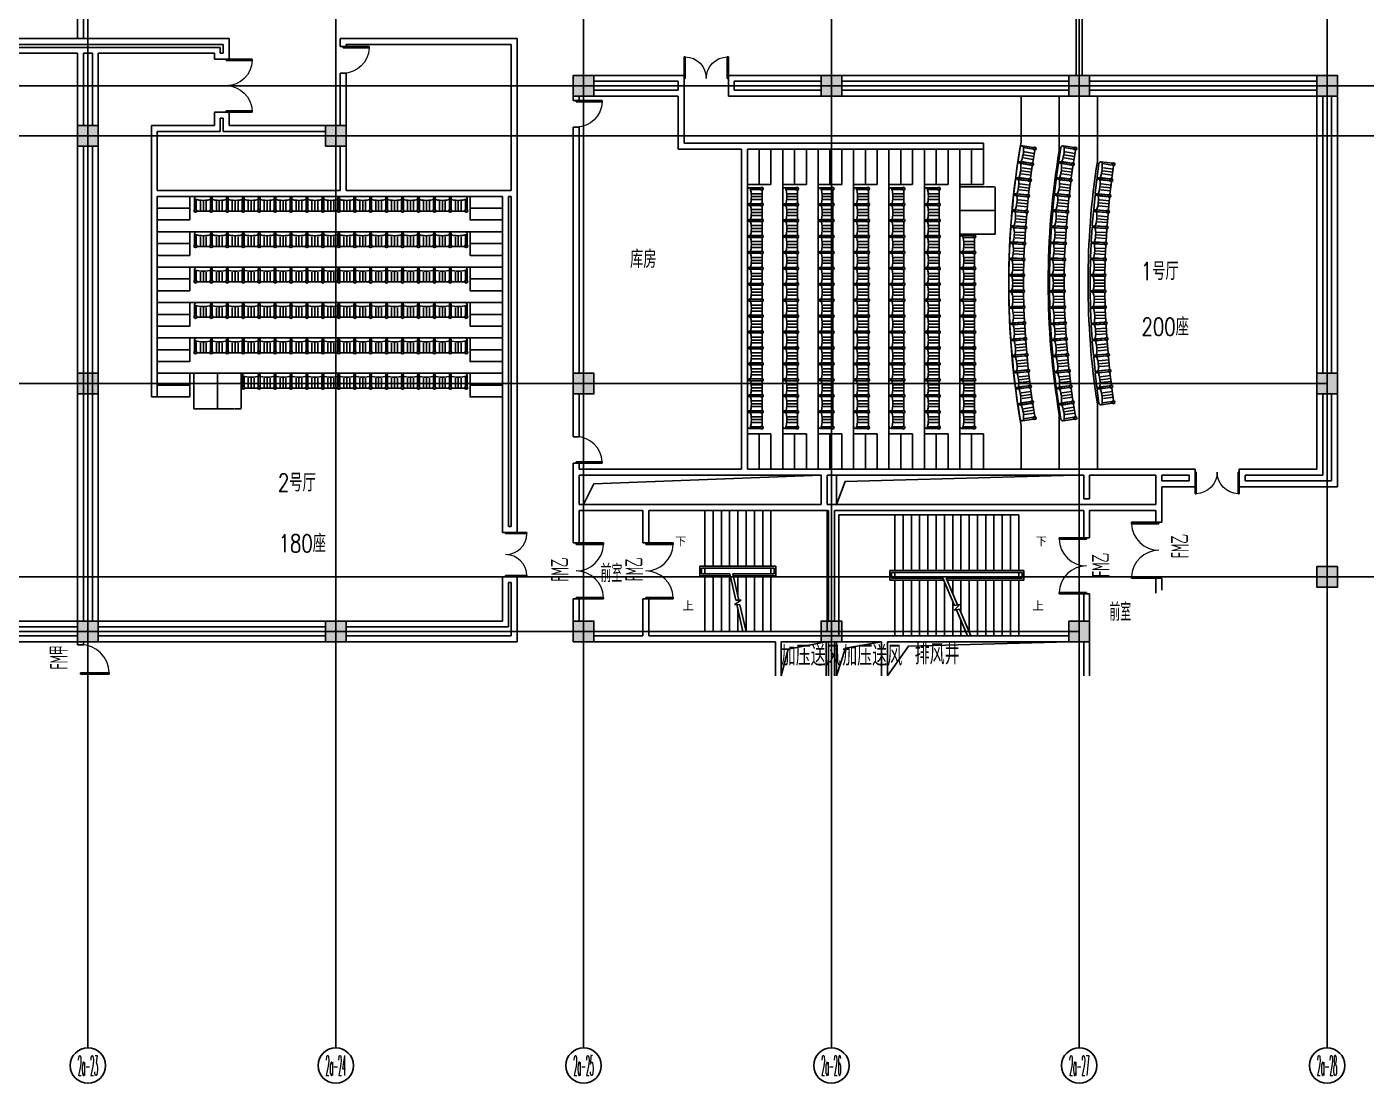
# Model space of a CAD drawing. Header units: metres. Extents: x -728143 to -282297, y 300383 to 505760.
# Drawn here: x -383481 to -338083, y 311210 to 347026 of the extents above; entities that cross this region are included whole.
import ezdxf
from ezdxf.enums import TextEntityAlignment as Align

# ---------------------------------------------------------------- set-up
doc = ezdxf.new("R2010")
doc.units = ezdxf.units.M
doc.linetypes.add('CENTER2', pattern=[2.541, 1.587, -0.318, 0.318, -0.318])
doc.linetypes.add('DASH', pattern=[0.35, 0.25, -0.1])
for name, color, linetype in [('AXIS', 3, 'Continuous'), ('AXIS_TEXT', 7, 'Continuous'), ('COLUMN', 2, 'Continuous'), ('DOTE', 251, 'CENTER2'), ('J-STAIR', 163, 'Continuous'), ('J-TEXT', 7, 'Continuous'), ('j-WINDOW_TEXT', 7, 'Continuous'), ('j-防火卷帘', 66, 'Continuous'), ('PUB_DIM', 3, 'Continuous'), ('PUB_HATCH', 8, 'Continuous'), ('PUB_TEXT', 7, 'Continuous'), ('S-看线', 5, 'Continuous'), ('STAIR', 3, 'Continuous'), ('WALL', 2, 'Continuous'), ('WINDOW', 4, 'Continuous'), ('家具', 8, 'Continuous')]:
    doc.layers.add(name, color=color, linetype=linetype)
doc.styles.add('_TCH_AXIS', font='COMPLEX', dxfattribs={"bigfont": 'GBCBIG'})
doc.styles.add('_TCH_DIM', font='simplex_.ttf', dxfattribs={"bigfont": 'GBCBIG'})
doc.styles.add('COMPLEX', font='COMPLEX')
doc.styles.add('HZ', font='rs', dxfattribs={"width": 0.8, "bigfont": 'hztxt'})
doc.styles.add('mobin', font='ros.shx', dxfattribs={"width": 0.55, "bigfont": 'hzdf2.shx'})
doc.styles.add('探索者', font='tssdeng.shx', dxfattribs={"width": 0.65, "bigfont": 'tssdchn.shx'})

# ---------------------------------------------------------------- blocks, each defined once
blk = doc.blocks.new('CHAIR540')
for p, q in [((353, 2773), (353, 2355)), ((403, 2863), (783, 2863)), ((403, 2803), (746, 2803)), ((853, 2793), (853, 2335)), ((351, 2664), (686, 2664)), ((351, 2564), (705, 2564)), ((351, 2464), (686, 2464)), ((401, 2325), (747, 2325)), ((405, 2265), (783, 2265))]:
    blk.add_line(p, q)
for centre, radius in [((364, 2833), 49.3), ((364, 2833), 39.8), ((364, 2293), 49.3), ((364, 2293), 39.8)]:
    blk.add_circle(centre, radius)
for centre, radius, start, end in [((383, 2773), 30, 157.0675, 180), ((783, 2793), 70, 360, 90), ((383, 2355), 30, 180, 207.3826), ((782, 2336), 70.4, 270.3523, 0.0568)]:
    blk.add_arc(centre, radius, start, end)
at = {"linetype": 'Continuous'}
blk.add_arc((1725, 2564), 1007, 162.756, 197.244, dxfattribs=at)
blk = doc.blocks.new('A$C33016278')
at = {"layer": '家具'}
blk.add_blockref('CHAIR540', (-314, -2193), dxfattribs=at)
blk = doc.blocks.new('_AXISO')
blk.add_circle((0, 0), 0.5)
at = {"layer": 'AXIS_TEXT', "style": 'COMPLEX', "width": 1.041667}
blk.add_attdef('A', text='', height=0.56, dxfattribs=at).set_placement((-0.25, -0.28), (0.25, -0.28), align=Align.FIT)
blk = doc.blocks.new('$DorLib2D$00000002')
at = {"color": 0}
for p, q in [((-0.5, 0), (-0.5, 0.4875)), ((-0.475, 0.4875), (-0.5, 0.4875)), ((-0.475, 0), (-0.475, 0.4875)), ((0.475, 0), (0.475, 0.4875)), ((0.475, 0.4875), (0.5, 0.4875)), ((0.5, 0), (0.5, 0.4875)), ((-0.5, 0), (-0.475, 0)), ((0.5, 0), (0.475, 0))]:
    blk.add_line(p, q, dxfattribs=at)
at = {"color": 0, "lineweight": 13}
for centre, start, end in [((-0.4875, 0), 0, 88.53072), ((0.4875, 0), 91.46928, 180)]:
    blk.add_arc(centre, 0.4875, start, end, dxfattribs=at)
blk = doc.blocks.new('$DorLib2D$00000001')
for p, q in [((0.45, 0.975), (0.5, 0.975)), ((0.45, 0), (0.45, 0.975)), ((0.5, 0), (0.5, 0.975)), ((0.5, 0), (0.45, 0))]:
    blk.add_line(p, q)
at = {"lineweight": 13}
blk.add_arc((0.475, 0), 0.975, 91.4693, 180, dxfattribs=at)
blk = doc.blocks.new('_FZH')
blk.add_lwpolyline([(-0.5, -0.5), (0.5, -0.5), (0.5, 0.5), (-0.5, 0.5)], close=True)
at = {"layer": 'PUB_HATCH'}
blk.add_solid([(-0.5, -0.5), (0.5, -0.5), (-0.5, 0.5), (0.5, 0.5)], dxfattribs=at)

msp = doc.modelspace()

# ---------------------------------------------------------------- linework, layer by layer
at = {"linetype": 'DASH', "extrusion": (-1.1827e-23, -1.32164e-09, 1)}
msp.add_line((-350658, 340798, 0), (-351858, 340798, 0), dxfattribs=at)
at = {"linetype": 'DASH', "extrusion": (-1.1827e-23, -1.32164e-09, 1), "elevation": 0}
for points in [[(-351858, 341598), (-350658, 341598), (-350658, 339998), (-351858, 339998)], [(-377820, 335277), (-377820, 334077), (-376220, 334077), (-376220, 335277)], [(-377020, 334077), (-377020, 335277)]]:
    msp.add_lwpolyline(points, dxfattribs=at)
at = {"layer": 'AXIS', "extrusion": (-1.1827e-23, -1.32164e-09, 1)}
for p, q in [((-381409, 318410, 0), (-381409, 312410, 0)), ((-373009, 318410, 0), (-373009, 312410, 0)), ((-364609, 318410, 0), (-364609, 312410, 0)), ((-356209, 318410, 0), (-356209, 312410, 0)), ((-347809, 318410, 0), (-347809, 312410, 0)), ((-339409, 318410, 0), (-339409, 312410, 0))]:
    msp.add_line(p, q, dxfattribs=at)
at = {"layer": 'DOTE', "extrusion": (-1.1827e-23, -1.32164e-09, 1)}
for p, q in [((-339409, 312844, 0), (-339409, 371470, 0)), ((-381409, 312844, 0), (-381409, 368527, 0)), ((-373009, 312844, 0), (-373009, 368527, 0)), ((-364609, 312844, 0), (-364609, 368527, 0)), ((-356209, 312844, 0), (-356209, 368527, 0)), ((-347809, 312844, 0), (-347809, 368527, 0)), ((-431809, 345027, 0), (-321459, 345027, 0)), ((-541009, 343327, 0), (-321459, 343327, 0)), ((-554126, 334927, 0), (-339409, 334927, 0)), ((-441152, 328377, 0), (-319037, 328377, 0)), ((-515809, 326527, 0), (-347809, 326527, 0))]:
    msp.add_line(p, q, dxfattribs=at)
at = {"layer": 'J-STAIR', "extrusion": (-1.1827e-23, -1.32164e-09, 1)}
for p, q in [((-349779, 343124, 0), (-349779, 344677, 0)), ((-348485, 342830, 0), (-348485, 344677, 0)), ((-347192, 342461, 0), (-347192, 344677, 0)), ((-359058, 332027, 0), (-359058, 342877, 0)), ((-358658, 341677, 0), (-358658, 342877, 0)), ((-358258, 341677, 0), (-358258, 342877, 0)), ((-357858, 332027, 0), (-357858, 342877, 0)), ((-357458, 341677, 0), (-357458, 342877, 0)), ((-357058, 341677, 0), (-357058, 342877, 0)), ((-356658, 332027, 0), (-356658, 342877, 0)), ((-356258, 341677, 0), (-356258, 342877, 0)), ((-355858, 341677, 0), (-355858, 342877, 0)), ((-355458, 332027, 0), (-355458, 342877, 0)), ((-355058, 341677, 0), (-355058, 342877, 0)), ((-354658, 341677, 0), (-354658, 342877, 0)), ((-354258, 332027, 0), (-354258, 342877, 0)), ((-353858, 341677, 0), (-353858, 342877, 0)), ((-353458, 341677, 0), (-353458, 342877, 0)), ((-353058, 332027, 0), (-353058, 342877, 0)), ((-352658, 341677, 0), (-352658, 342877, 0)), ((-352258, 341677, 0), (-352258, 342877, 0)), ((-351858, 332027, 0), (-351858, 342877, 0)), ((-351458, 341677, 0), (-351458, 342877, 0)), ((-351058, 341677, 0), (-351058, 342877, 0)), ((-359058, 341677, 0), (-358258, 341677, 0)), ((-357858, 341677, 0), (-357058, 341677, 0)), ((-356658, 341677, 0), (-355858, 341677, 0)), ((-355458, 341677, 0), (-354658, 341677, 0)), ((-354258, 341677, 0), (-353458, 341677, 0)), ((-353058, 341677, 0), (-352258, 341677, 0)), ((-351858, 341677, 0), (-351058, 341677, 0)), ((-379059, 340877, 0), (-377959, 340877, 0)), ((-367359, 340877, 0), (-368459, 340877, 0)), ((-379059, 340077, 0), (-367359, 340077, 0)), ((-379059, 339677, 0), (-377959, 339677, 0)), ((-367359, 339677, 0), (-368459, 339677, 0)), ((-379059, 338877, 0), (-367359, 338877, 0)), ((-379059, 338477, 0), (-377959, 338477, 0)), ((-367359, 338477, 0), (-368459, 338477, 0)), ((-379059, 337677, 0), (-367359, 337677, 0)), ((-379059, 337277, 0), (-377959, 337277, 0)), ((-367359, 337277, 0), (-368459, 337277, 0)), ((-379059, 336477, 0), (-367359, 336477, 0)), ((-379059, 336077, 0), (-377959, 336077, 0)), ((-367359, 336077, 0), (-368459, 336077, 0)), ((-379059, 335277, 0), (-367359, 335277, 0)), ((-379059, 334877, 0), (-377959, 334877, 0)), ((-367359, 334877, 0), (-368459, 334877, 0)), ((-347192, 334243, 0), (-347192, 332027, 0)), ((-348485, 333874, 0), (-348485, 332027, 0)), ((-358258, 333227, 0), (-359058, 333227, 0)), ((-358658, 333227, 0), (-358658, 332027, 0)), ((-358258, 332027, 0), (-358258, 333227, 0)), ((-357058, 333227, 0), (-357858, 333227, 0)), ((-357458, 333227, 0), (-357458, 332027, 0)), ((-357058, 332027, 0), (-357058, 333227, 0)), ((-355858, 333227, 0), (-356658, 333227, 0)), ((-356258, 333227, 0), (-356258, 332027, 0)), ((-355858, 332027, 0), (-355858, 333227, 0)), ((-354658, 333227, 0), (-355458, 333227, 0)), ((-355058, 333227, 0), (-355058, 332027, 0)), ((-354658, 332027, 0), (-354658, 333227, 0)), ((-353458, 333227, 0), (-354258, 333227, 0)), ((-353858, 333227, 0), (-353858, 332027, 0)), ((-353458, 332027, 0), (-353458, 333227, 0)), ((-352258, 333227, 0), (-353058, 333227, 0)), ((-352658, 333227, 0), (-352658, 332027, 0)), ((-352258, 332027, 0), (-352258, 333227, 0)), ((-351058, 333227, 0), (-351858, 333227, 0)), ((-351458, 333227, 0), (-351458, 332027, 0)), ((-351058, 332027, 0), (-351058, 333227, 0)), ((-349779, 333511, 0), (-349779, 332027, 0))]:
    msp.add_line(p, q, dxfattribs=at)
at = {"layer": 'J-STAIR', "extrusion": (-1.1827e-23, -1.32164e-09, 1), "elevation": 0}
for points in [[(-379059, 340477), (-377959, 340477), (-377959, 341277)], [(-367359, 340477), (-368459, 340477), (-368459, 341277)], [(-379059, 339277), (-377959, 339277), (-377959, 340077)], [(-367359, 339277), (-368459, 339277), (-368459, 340077)], [(-379059, 338077), (-377959, 338077), (-377959, 338877)], [(-367359, 338077), (-368459, 338077), (-368459, 338877)], [(-379059, 336877), (-377959, 336877), (-377959, 337677)], [(-367359, 336877), (-368459, 336877), (-368459, 337677)], [(-379059, 335677), (-377959, 335677), (-377959, 336477)], [(-367359, 335677), (-368459, 335677), (-368459, 336477)], [(-379059, 334477), (-377959, 334477), (-377959, 335277)], [(-367359, 334477), (-368459, 334477), (-368459, 335277)]]:
    msp.add_lwpolyline(points, dxfattribs=at)
at = {"layer": 'J-STAIR', "extrusion": (-1.1827e-23, -1.32164e-09, 1)}
for centre, radius, start, end in [((-322632, 338317, 0), 27569, 169.9595, 190.0405), ((-322669, 338414, 0), 26191, 170.2942, 180.1361), ((-322692, 338533, 0), 24813, 170.8913, 180.4179), ((-322669, 338290, 0), 26191, 179.8639, 189.7058), ((-322692, 338171, 0), 24813, 179.5821, 189.1087)]:
    msp.add_arc(centre, radius, start, end, dxfattribs=at)
at = {"layer": 'j-防火卷帘', "linetype": 'DASH', "extrusion": (-1.1827e-23, -1.32164e-09, 1)}
for p, q in [((-381759, 346627, 0), (-381759, 351427, 0)), ((-381559, 346627, 0), (-381559, 351427, 0)), ((-347909, 345377, 0), (-347909, 351427, 0)), ((-347709, 345377, 0), (-347709, 351427, 0))]:
    msp.add_line(p, q, dxfattribs=at)
at = {"layer": 'PUB_DIM', "extrusion": (-1.1827e-23, -1.32164e-09, 1), "elevation": 0}
for points in [[(-361076, 329618, 0, 0, 0), (-357634, 329618, 0, 0, 0), (-357634, 327468, 0, 0, 0), (-358545, 327468, 80, 0, 0), (-358845, 327468, 0, 0, 0)], [(-349388, 329618, 0, 0, 0), (-354685, 329618, 0, 0, 0), (-354685, 327468, 0, 0, 0), (-352493, 327468, 80, 0, 0), (-352193, 327468, 0, 0, 0)], [(-360811, 327431, 0, 0, 0), (-360042, 327431, 80, 0, 0), (-359742, 327431, 0, 0, 0)], [(-349492, 327431, 0, 0, 0), (-351003, 327431, 80, 0, 0), (-351303, 327431, 0, 0, 0)]]:
    msp.add_lwpolyline(points, format="xyseb", dxfattribs=at)
at = {"layer": 'S-看线', "ltscale": 4, "extrusion": (-1.1827e-23, -1.32164e-09, 1)}
for p, q in [((-364609, 331827, 0), (-364609, 330827, 0)), ((-356034, 331827, 0), (-356034, 330827, 0)), ((-347809, 330827, 0), (-347809, 331827, 0)), ((-356384, 326177, 0), (-356384, 325027, 0)), ((-356034, 326177, 0), (-356034, 325027, 0)), ((-347809, 326177, 0), (-347809, 325027, 0))]:
    msp.add_line(p, q, dxfattribs=at)
at = {"layer": 'S-看线', "ltscale": 4, "extrusion": (-1.1827e-23, -1.32164e-09, 1), "elevation": 0}
for points in [[(-364609, 330827), (-364260, 331533), (-356559, 331827)], [(-356034, 330827), (-355748, 331615), (-347942, 331827)], [(-357909, 325027), (-357673, 325923), (-356384, 326177)], [(-356034, 325027), (-355733, 325961), (-354509, 326177)], [(-348159, 326177), (-353601, 326026), (-354309, 325027)]]:
    msp.add_lwpolyline(points, dxfattribs=at)
at = {"layer": 'STAIR', "extrusion": (-1.1827e-23, -1.32164e-09, 1)}
for p, q in [((-358259, 330627, 0), (-360499, 330627, 0)), ((-360499, 328737, 0), (-360499, 330627, 0)), ((-360219, 328737, 0), (-360219, 330627, 0)), ((-359939, 328737, 0), (-359939, 330627, 0)), ((-359659, 328737, 0), (-359659, 330627, 0)), ((-359379, 328737, 0), (-359379, 330627, 0)), ((-359099, 328737, 0), (-359099, 330627, 0)), ((-358819, 328737, 0), (-358819, 330627, 0)), ((-358539, 328737, 0), (-358539, 330627, 0)), ((-358259, 328737, 0), (-358259, 330627, 0)), ((-356359, 330627, 0), (-358259, 330627, 0)), ((-358259, 330627, 0), (-358259, 328737, 0)), ((-356359, 326527, 0), (-356359, 330627, 0)), ((-354059, 330477, 0), (-355959, 330477, 0)), ((-355959, 330477, 0), (-355959, 326377, 0)), ((-354059, 330477, 0), (-349859, 330477, 0)), ((-354059, 330477, 0), (-354059, 328587, 0)), ((-354059, 328587, 0), (-354059, 330477, 0)), ((-353779, 330477, 0), (-353779, 328587, 0)), ((-353499, 330477, 0), (-353499, 328587, 0)), ((-353219, 330477, 0), (-353219, 328587, 0)), ((-352939, 330477, 0), (-352939, 328587, 0)), ((-352659, 330477, 0), (-352659, 328587, 0)), ((-352379, 330477, 0), (-352379, 328587, 0)), ((-352099, 330477, 0), (-352099, 328587, 0)), ((-351819, 330477, 0), (-351819, 328587, 0)), ((-351539, 330477, 0), (-351539, 328587, 0)), ((-351259, 330477, 0), (-351259, 328587, 0)), ((-350979, 330477, 0), (-350979, 328587, 0)), ((-350699, 330477, 0), (-350699, 328587, 0)), ((-350419, 330477, 0), (-350419, 328587, 0)), ((-350139, 330477, 0), (-350139, 328587, 0)), ((-349859, 330477, 0), (-349859, 328587, 0)), ((-360669, 328737, 0), (-360669, 328417, 0)), ((-358089, 328737, 0), (-360669, 328737, 0)), ((-358089, 328417, 0), (-358089, 328737, 0)), ((-360669, 328417, 0), (-359641, 328417, 0)), ((-360609, 328677, 0), (-360609, 328477, 0)), ((-358149, 328677, 0), (-360609, 328677, 0)), ((-360609, 328477, 0), (-359655, 328477, 0)), ((-358259, 328677, 0), (-360499, 328677, 0)), ((-360499, 328477, 0), (-360499, 328677, 0)), ((-360499, 328477, 0), (-359655, 328477, 0)), ((-360499, 328417, 0), (-360499, 326527, 0)), ((-360219, 328417, 0), (-360219, 326527, 0)), ((-359939, 328417, 0), (-359939, 326527, 0)), ((-359659, 328417, 0), (-359659, 326527, 0)), ((-359655, 328477, 0), (-359451, 327591, 0)), ((-359552, 328477, 0), (-358259, 328477, 0)), ((-359552, 328477, 0), (-359348, 327588, 0)), ((-359552, 328477, 0), (-358149, 328477, 0)), ((-359538, 328417, 0), (-358089, 328417, 0)), ((-359379, 328417, 0), (-359379, 327725, 0)), ((-359099, 328417, 0), (-359099, 326527, 0)), ((-358819, 328417, 0), (-358819, 326527, 0)), ((-358539, 328417, 0), (-358539, 326527, 0)), ((-358259, 328677, 0), (-358259, 328477, 0)), ((-358259, 328417, 0), (-358259, 326527, 0)), ((-358259, 328417, 0), (-358259, 326527, 0)), ((-358149, 328477, 0), (-358149, 328677, 0)), ((-354229, 328267, 0), (-354229, 328587, 0)), ((-354229, 328587, 0), (-349689, 328587, 0)), ((-352408, 328267, 0), (-354229, 328267, 0)), ((-354169, 328327, 0), (-354169, 328527, 0)), ((-354169, 328527, 0), (-349749, 328527, 0)), ((-352434, 328327, 0), (-354169, 328327, 0)), ((-354059, 328527, 0), (-349859, 328527, 0)), ((-354059, 328327, 0), (-354059, 328527, 0)), ((-352434, 328327, 0), (-354059, 328327, 0)), ((-354059, 326377, 0), (-354059, 328267, 0)), ((-354059, 326377, 0), (-354059, 328267, 0)), ((-353779, 326377, 0), (-353779, 328267, 0)), ((-353499, 326377, 0), (-353499, 328267, 0)), ((-353219, 326377, 0), (-353219, 328267, 0)), ((-352939, 326377, 0), (-352939, 328267, 0)), ((-352659, 326377, 0), (-352659, 328267, 0)), ((-352038, 327409, 0), (-352434, 328327, 0)), ((-349859, 328327, 0), (-352325, 328327, 0)), ((-351936, 327424, 0), (-352325, 328327, 0)), ((-349749, 328327, 0), (-352325, 328327, 0)), ((-349689, 328267, 0), (-352299, 328267, 0)), ((-352099, 327803, 0), (-352099, 328267, 0)), ((-351819, 327153, 0), (-351819, 328267, 0)), ((-351539, 326503, 0), (-351539, 328267, 0)), ((-351259, 326377, 0), (-351259, 328267, 0)), ((-350979, 326377, 0), (-350979, 328267, 0)), ((-350699, 326377, 0), (-350699, 328267, 0)), ((-350419, 326377, 0), (-350419, 328267, 0)), ((-350139, 326377, 0), (-350139, 328267, 0)), ((-349859, 328327, 0), (-349859, 328527, 0)), ((-349859, 326377, 0), (-349859, 328267, 0)), ((-349749, 328527, 0), (-349749, 328327, 0)), ((-349689, 328587, 0), (-349689, 328267, 0)), ((-352379, 326377, 0), (-352379, 328201, 0)), ((-359273, 327585, 0), (-359499, 327439, 0)), ((-359499, 327439, 0), (-359312, 327432, 0)), ((-359451, 327591, 0), (-359273, 327585, 0)), ((-359416, 327436, 0), (-359207, 326527, 0)), ((-359312, 327432, 0), (-359104, 326527, 0)), ((-352099, 326377, 0), (-352099, 327551, 0)), ((-352049, 327251, 0), (-351853, 327436, 0)), ((-351853, 327436, 0), (-352038, 327409, 0)), ((-359379, 327279, 0), (-359379, 326527, 0)), ((-351873, 327277, 0), (-352049, 327251, 0)), ((-351594, 326377, 0), (-351975, 327262, 0)), ((-351485, 326377, 0), (-351873, 327277, 0)), ((-351819, 326377, 0), (-351819, 326901, 0)), ((-360499, 326527, 0), (-359207, 326527, 0)), ((-359104, 326527, 0), (-358259, 326527, 0)), ((-358259, 326527, 0), (-356359, 326527, 0)), ((-355959, 326377, 0), (-354059, 326377, 0)), ((-351594, 326377, 0), (-354059, 326377, 0)), ((-349859, 326377, 0), (-351485, 326377, 0))]:
    msp.add_line(p, q, dxfattribs=at)
at = {"layer": 'WALL', "extrusion": (-1.1827e-23, -1.32164e-09, 1)}
for p, q in [((-386300, 346627, 0), (-376622, 346627, 0)), ((-386100, 346427, 0), (-376822, 346427, 0)), ((-376822, 346127, 0), (-376822, 346427, 0)), ((-376622, 346027, 0), (-376622, 346627, 0)), ((-372859, 346627, 0), (-372759, 346627, 0)), ((-372859, 346627, 0), (-372859, 346427, 0)), ((-372859, 346427, 0), (-372859, 346427, 0)), ((-372859, 346427, 0), (-372859, 346353, 0)), ((-372759, 346627, 0), (-366859, 346627, 0)), ((-372659, 346353, 0), (-372659, 346427, 0)), ((-372659, 346427, 0), (-367059, 346427, 0)), ((-367059, 341477, 0), (-367059, 346427, 0)), ((-366859, 341377, 0), (-366859, 346627, 0)), ((-386000, 346327, 0), (-381659, 346327, 0)), ((-385800, 346127, 0), (-381759, 346127, 0)), ((-381759, 343327, 0), (-381759, 346127, 0)), ((-381659, 346327, 0), (-381159, 346327, 0)), ((-381559, 346127, 0), (-381259, 346127, 0)), ((-381559, 343677, 0), (-381559, 346127, 0)), ((-381259, 343677, 0), (-381259, 346127, 0)), ((-381159, 346327, 0), (-376922, 346327, 0)), ((-381059, 346127, 0), (-377122, 346127, 0)), ((-381059, 343327, 0), (-381059, 346127, 0)), ((-377122, 345927, 0), (-377122, 346127, 0)), ((-376922, 346127, 0), (-376922, 346327, 0)), ((-376922, 346127, 0), (-376822, 346127, 0)), ((-376622, 345927, 0), (-376622, 346027, 0)), ((-372859, 346353, 0), (-372659, 346353, 0)), ((-377122, 345927, 0), (-376822, 345927, 0)), ((-376822, 345927, 0), (-376622, 345927, 0)), ((-372659, 345453, 0), (-372859, 345453, 0)), ((-372859, 345453, 0), (-372859, 343677, 0)), ((-372659, 343677, 0), (-372659, 345453, 0)), ((-364259, 345377, 0), (-361302, 345377, 0)), ((-364259, 345177, 0), (-361402, 345177, 0)), ((-361402, 344877, 0), (-361402, 345177, 0)), ((-361202, 345377, 0), (-361302, 345377, 0)), ((-361202, 345177, 0), (-361202, 345377, 0)), ((-361202, 344877, 0), (-361202, 345177, 0)), ((-359602, 345377, 0), (-359702, 345377, 0)), ((-359702, 345377, 0), (-359702, 345177, 0)), ((-359702, 344677, 0), (-359702, 345177, 0)), ((-359602, 345377, 0), (-356559, 345377, 0)), ((-359502, 344877, 0), (-359502, 345177, 0)), ((-359502, 345177, 0), (-356559, 345177, 0)), ((-355859, 345377, 0), (-348159, 345377, 0)), ((-355859, 345177, 0), (-348159, 345177, 0)), ((-347459, 345377, 0), (-339759, 345377, 0)), ((-347459, 345177, 0), (-339759, 345177, 0)), ((-364959, 344677, 0), (-364959, 344526, 0)), ((-364759, 344526, 0), (-364759, 344677, 0)), ((-364259, 344877, 0), (-361402, 344877, 0)), ((-364259, 344677, 0), (-361402, 344677, 0)), ((-361402, 342877, 0), (-361402, 344677, 0)), ((-361202, 344877, 0), (-361202, 344877, 0)), ((-361202, 344877, 0), (-361202, 344677, 0)), ((-361202, 343077, 0), (-361202, 344677, 0)), ((-361202, 344677, 0), (-361202, 344677, 0)), ((-359702, 344677, 0), (-356559, 344677, 0)), ((-359502, 344877, 0), (-356559, 344877, 0)), ((-355859, 344877, 0), (-348159, 344877, 0)), ((-355859, 344677, 0), (-348159, 344677, 0)), ((-347459, 344877, 0), (-339759, 344877, 0)), ((-347459, 344677, 0), (-339759, 344677, 0)), ((-339759, 334927, 0), (-339759, 344677, 0)), ((-339559, 335277, 0), (-339559, 344677, 0)), ((-339259, 335277, 0), (-339259, 344677, 0)), ((-339059, 335277, 0), (-339059, 344677, 0)), ((-377122, 344127, 0), (-376822, 344127, 0)), ((-377122, 343677, 0), (-377122, 344127, 0)), ((-376622, 344127, 0), (-376822, 344127, 0)), ((-376622, 344027, 0), (-376622, 344127, 0)), ((-364959, 344526, 0), (-364759, 344526, 0)), ((-379259, 343677, 0), (-377122, 343677, 0)), ((-379259, 341388, 0), (-379259, 343677, 0)), ((-376922, 343927, 0), (-376822, 343927, 0)), ((-376922, 343477, 0), (-376922, 343927, 0)), ((-376822, 343477, 0), (-376822, 343927, 0)), ((-376622, 343677, 0), (-376622, 344027, 0)), ((-376622, 343677, 0), (-373009, 343677, 0)), ((-381759, 326877, 0), (-381759, 343327, 0)), ((-381059, 326877, 0), (-381059, 343327, 0)), ((-379059, 343477, 0), (-376922, 343477, 0)), ((-379059, 341477, 0), (-379059, 343477, 0)), ((-376822, 343477, 0), (-373359, 343477, 0)), ((-364759, 343626, 0), (-364959, 343626, 0)), ((-364959, 343626, 0), (-364959, 335277, 0)), ((-364759, 335277, 0), (-364759, 343626, 0)), ((-381559, 326877, 0), (-381559, 342977, 0)), ((-381259, 326877, 0), (-381259, 342977, 0)), ((-372859, 341477, 0), (-372859, 342977, 0)), ((-372659, 341477, 0), (-372659, 342977, 0)), ((-361402, 342877, 0), (-359258, 342877, 0)), ((-361202, 343077, 0), (-359158, 343077, 0)), ((-359258, 336327, 0), (-359258, 342877, 0)), ((-359158, 343077, 0), (-351058, 343077, 0)), ((-359058, 342877, 0), (-351058, 342877, 0)), ((-359058, 336227, 0), (-359058, 342877, 0)), ((-351058, 343077, 0), (-351058, 342877, 0)), ((-379059, 341477, 0), (-372859, 341477, 0)), ((-372659, 341477, 0), (-367259, 341477, 0)), ((-367259, 341477, 0), (-367059, 341477, 0)), ((-379259, 334477, 0), (-379259, 341377, 0)), ((-379059, 334477, 0), (-379059, 341277, 0)), ((-379059, 341277, 0), (-372759, 341277, 0)), ((-372759, 341277, 0), (-367359, 341277, 0)), ((-367359, 329982, 0), (-367359, 341277, 0)), ((-367159, 330082, 0), (-367159, 341277, 0)), ((-367159, 341277, 0), (-367059, 341277, 0)), ((-367059, 330082, 0), (-367059, 341277, 0)), ((-366859, 329882, 0), (-366859, 341377, 0)), ((-359258, 336327, 0), (-359258, 336327, 0)), ((-359258, 336327, 0), (-359258, 336127, 0)), ((-359258, 332027, 0), (-359258, 336127, 0)), ((-359258, 336127, 0), (-359258, 336127, 0)), ((-359058, 332027, 0), (-359058, 336227, 0)), ((-339759, 332027, 0), (-339759, 334927, 0)), ((-379259, 334477, 0), (-379059, 334477, 0)), ((-364959, 334577, 0), (-364959, 333126, 0)), ((-364759, 333126, 0), (-364759, 334577, 0)), ((-339559, 331827, 0), (-339559, 334577, 0)), ((-339259, 331627, 0), (-339259, 334577, 0)), ((-339059, 331427, 0), (-339059, 334577, 0)), ((-364959, 333126, 0), (-364759, 333126, 0)), ((-364759, 332226, 0), (-364959, 332226, 0)), ((-364959, 332226, 0), (-364959, 331927, 0)), ((-364959, 331927, 0), (-364959, 330727, 0)), ((-364759, 332027, 0), (-364759, 332226, 0)), ((-364759, 332027, 0), (-359258, 332027, 0)), ((-359058, 332027, 0), (-356459, 332027, 0)), ((-356459, 332027, 0), (-347559, 332027, 0)), ((-347559, 332027, 0), (-345109, 332027, 0)), ((-345109, 332027, 0), (-343986, 332027, 0)), ((-343886, 332027, 0), (-343986, 332027, 0)), ((-343886, 331827, 0), (-343886, 332027, 0)), ((-342286, 332027, 0), (-342386, 332027, 0)), ((-342386, 332027, 0), (-342386, 331827, 0)), ((-342286, 332027, 0), (-339759, 332027, 0)), ((-364759, 331827, 0), (-364759, 330827, 0)), ((-364759, 331827, 0), (-359158, 331827, 0)), ((-359158, 331827, 0), (-356559, 331827, 0)), ((-356559, 330827, 0), (-356559, 331827, 0)), ((-356359, 330827, 0), (-356359, 331827, 0)), ((-356359, 331827, 0), (-347659, 331827, 0)), ((-347659, 331027, 0), (-347659, 331827, 0)), ((-347459, 331027, 0), (-347459, 331827, 0)), ((-347459, 331827, 0), (-345209, 331827, 0)), ((-345209, 331527, 0), (-345209, 331827, 0)), ((-345209, 330827, 0), (-345209, 331527, 0)), ((-345009, 331827, 0), (-344086, 331827, 0)), ((-345009, 331627, 0), (-345009, 331827, 0)), ((-345009, 331627, 0), (-344086, 331627, 0)), ((-345009, 330727, 0), (-345009, 331427, 0)), ((-345009, 331427, 0), (-343986, 331427, 0)), ((-344086, 331627, 0), (-344086, 331827, 0)), ((-343986, 331427, 0), (-343886, 331427, 0)), ((-343886, 331627, 0), (-343886, 331827, 0)), ((-343886, 331627, 0), (-343886, 331627, 0)), ((-343886, 331627, 0), (-343886, 331427, 0)), ((-342386, 331627, 0), (-342386, 331827, 0)), ((-342386, 331627, 0), (-342386, 331627, 0)), ((-342386, 331627, 0), (-342386, 331427, 0)), ((-342386, 331427, 0), (-342286, 331427, 0)), ((-342286, 331427, 0), (-339059, 331427, 0)), ((-342186, 331627, 0), (-342186, 331827, 0)), ((-342186, 331827, 0), (-339559, 331827, 0)), ((-342186, 331627, 0), (-339259, 331627, 0)), ((-347659, 331027, 0), (-347459, 331027, 0)), ((-364959, 330727, 0), (-364959, 329527, 0)), ((-364759, 330827, 0), (-362499, 330827, 0)), ((-364759, 330627, 0), (-362599, 330627, 0)), ((-364759, 329527, 0), (-364759, 330627, 0)), ((-362599, 330627, 0), (-362599, 329527, 0)), ((-362499, 330827, 0), (-356559, 330827, 0)), ((-362399, 329527, 0), (-362399, 330627, 0)), ((-362399, 330627, 0), (-356459, 330627, 0)), ((-356459, 330627, 0), (-356309, 330627, 0)), ((-356359, 330827, 0), (-356209, 330827, 0)), ((-356309, 326877, 0), (-356309, 330627, 0)), ((-356209, 330827, 0), (-347559, 330827, 0)), ((-356109, 326877, 0), (-356109, 330627, 0)), ((-356109, 330627, 0), (-347659, 330627, 0)), ((-347659, 330627, 0), (-347659, 329699, 0)), ((-347559, 330827, 0), (-345209, 330827, 0)), ((-347459, 329699, 0), (-347459, 330627, 0)), ((-347459, 330627, 0), (-345209, 330627, 0)), ((-345209, 330627, 0), (-345209, 330227, 0)), ((-345009, 330227, 0), (-345009, 330727, 0)), ((-367159, 330082, 0), (-367059, 330082, 0)), ((-345209, 330227, 0), (-345009, 330227, 0)), ((-367359, 329982, 0), (-367359, 329882, 0)), ((-367359, 329882, 0), (-367159, 329882, 0)), ((-367159, 329882, 0), (-366859, 329882, 0)), ((-347659, 329699, 0), (-347459, 329699, 0)), ((-364959, 329527, 0), (-364759, 329527, 0)), ((-362599, 329527, 0), (-362399, 329527, 0)), ((-367159, 328382, 0), (-367359, 328382, 0)), ((-367359, 328382, 0), (-367359, 328282, 0)), ((-367359, 326877, 0), (-367359, 328282, 0)), ((-367159, 328382, 0), (-366859, 328382, 0)), ((-366859, 326177, 0), (-366859, 328382, 0)), ((-345009, 328327, 0), (-345209, 328327, 0)), ((-345209, 328327, 0), (-345209, 327827, 0)), ((-345009, 327927, 0), (-345009, 328327, 0)), ((-367159, 326677, 0), (-367159, 328182, 0)), ((-367159, 328182, 0), (-367059, 328182, 0)), ((-367059, 326377, 0), (-367059, 328182, 0)), ((-347459, 327799, 0), (-347659, 327799, 0)), ((-347659, 327799, 0), (-347659, 326877, 0)), ((-347459, 326877, 0), (-347459, 327799, 0)), ((-364759, 327627, 0), (-364959, 327627, 0)), ((-364959, 327627, 0), (-364959, 326877, 0)), ((-364759, 326877, 0), (-364759, 327627, 0)), ((-362399, 327627, 0), (-362599, 327627, 0)), ((-362599, 327627, 0), (-362599, 326377, 0)), ((-362399, 326377, 0), (-362399, 327627, 0)), ((-395459, 326877, 0), (-381759, 326877, 0)), ((-381059, 326877, 0), (-373359, 326877, 0)), ((-372659, 326877, 0), (-367359, 326877, 0)), ((-395659, 326677, 0), (-381759, 326677, 0)), ((-381759, 326777, 0), (-381759, 326077, 0)), ((-381059, 326677, 0), (-373359, 326677, 0)), ((-372659, 326677, 0), (-367159, 326677, 0)), ((-395959, 326177, 0), (-381759, 326177, 0)), ((-395759, 326377, 0), (-381759, 326377, 0)), ((-381759, 326077, 0), (-381559, 326077, 0)), ((-381559, 326077, 0), (-381559, 326177, 0)), ((-381059, 326377, 0), (-373359, 326377, 0)), ((-381059, 326177, 0), (-373359, 326177, 0)), ((-372659, 326377, 0), (-367059, 326377, 0)), ((-372659, 326177, 0), (-366859, 326177, 0)), ((-364259, 326377, 0), (-362599, 326377, 0)), ((-364259, 326177, 0), (-362499, 326177, 0)), ((-362499, 326177, 0), (-358109, 326177, 0)), ((-362399, 326377, 0), (-358009, 326377, 0)), ((-358109, 326177, 0), (-358109, 325027, 0)), ((-354409, 326377, 0), (-358009, 326377, 0)), ((-357909, 326177, 0), (-357909, 325027, 0)), ((-354509, 326177, 0), (-357909, 326177, 0)), ((-356309, 326177, 0), (-356309, 325027, 0)), ((-356109, 326177, 0), (-356109, 325027, 0)), ((-354509, 326177, 0), (-354509, 325027, 0)), ((-348159, 326377, 0), (-354409, 326377, 0)), ((-348159, 326177, 0), (-354309, 326177, 0)), ((-354309, 326177, 0), (-354309, 325027, 0)), ((-347659, 325027, 0), (-347659, 326177, 0)), ((-347459, 325027, 0), (-347459, 326177, 0))]:
    msp.add_line(p, q, dxfattribs=at)

# ---------------------------------------------------------------- block references
at = {"layer": 'AXIS', "extrusion": (-1.1827e-23, -1.32164e-09, 1)}
ref = msp.add_blockref('_AXISO', (-381409, 311810, 0), dxfattribs=dict(at, xscale=1200, yscale=1200, zscale=1200))
ref.add_attrib('A', '2a-23', dxfattribs={"layer": 'AXIS_TEXT', "ltscale": 4, "extrusion": (-1.1827e-23, -1.32164e-09, 1), "height": 678.8, "style": '_TCH_AXIS', "width": 0.21}).set_placement((-381749, 311470, 0), (-381070, 311470, 0), align=Align.FIT)
ref = msp.add_blockref('_AXISO', (-373009, 311810, 0), dxfattribs=dict(at, xscale=1200, yscale=1200, zscale=1200))
ref.add_attrib('A', '2a-24', dxfattribs={"layer": 'AXIS_TEXT', "ltscale": 4, "extrusion": (-1.1827e-23, -1.32164e-09, 1), "height": 678.8, "style": '_TCH_AXIS', "width": 0.205882}).set_placement((-373349, 311470, 0), (-372670, 311470, 0), align=Align.FIT)
ref = msp.add_blockref('_AXISO', (-364609, 311810, 0), dxfattribs=dict(at, xscale=1200, yscale=1200, zscale=1200))
ref.add_attrib('A', '2a-25', dxfattribs={"layer": 'AXIS_TEXT', "ltscale": 4, "extrusion": (-1.1827e-23, -1.32164e-09, 1), "height": 678.8, "style": '_TCH_AXIS', "width": 0.21}).set_placement((-364949, 311470, 0), (-364270, 311470, 0), align=Align.FIT)
ref = msp.add_blockref('_AXISO', (-356209, 311810, 0), dxfattribs=dict(at, xscale=1200, yscale=1200, zscale=1200))
ref.add_attrib('A', '2a-26', dxfattribs={"layer": 'AXIS_TEXT', "ltscale": 4, "extrusion": (-1.1827e-23, -1.32164e-09, 1), "height": 678.8, "style": '_TCH_AXIS', "width": 0.21}).set_placement((-356549, 311470, 0), (-355870, 311470, 0), align=Align.FIT)
ref = msp.add_blockref('_AXISO', (-347809, 311810, 0), dxfattribs=dict(at, xscale=1200, yscale=1200, zscale=1200))
ref.add_attrib('A', '2a-27', dxfattribs={"layer": 'AXIS_TEXT', "ltscale": 4, "extrusion": (-1.1827e-23, -1.32164e-09, 1), "height": 678.8, "style": '_TCH_AXIS', "width": 0.21}).set_placement((-348149, 311470, 0), (-347470, 311470, 0), align=Align.FIT)
ref = msp.add_blockref('_AXISO', (-339409, 311810, 0), dxfattribs=dict(at, xscale=1200, yscale=1200, zscale=1200))
ref.add_attrib('A', '2a-28', dxfattribs={"layer": 'AXIS_TEXT', "ltscale": 4, "extrusion": (-1.1827e-23, -1.32164e-09, 1), "height": 678.8, "style": '_TCH_AXIS', "width": 0.21}).set_placement((-339749, 311470, 0), (-339070, 311470, 0), align=Align.FIT)
at = {"layer": 'COLUMN', "extrusion": (-1.1827e-23, -1.32164e-09, 1)}
for p, xscale, yscale, zscale in [((-364609, 345027, 0), 700.0000000004657, 700, 700), ((-356209, 345027, 0), 700.0000000004657, 700, 700), ((-347809, 345027, 0), 700, 699.9999999995343, 699.9999999995343), ((-339409, 345027, 0), 700, 699.9999999995343, 699.9999999995343), ((-381409, 334927, 0), 700, 699.9999999995343, 699.9999999995343), ((-364609, 334927, 0), 700, 700, 700), ((-339409, 328377, 0), 700.0000000004657, 699.9999999995343, 699.9999999995343), ((-381409, 326527, 0), 700, 699.9999999995343, 699.9999999995343), ((-373009, 326527, 0), 700, 700, 700), ((-356209, 326527, 0), 700.0000000004657, 700, 700)]:
    msp.add_blockref('_FZH', p, dxfattribs=dict(at, xscale=xscale, yscale=yscale, zscale=zscale))
at = {"layer": 'COLUMN', "extrusion": (-1.1827e-23, -1.32164e-09, 1), "rotation": 359.9999999999619}
for p, xscale, yscale, zscale in [((-381409, 343327, 0), 700, 700, 700), ((-373009, 343327, 0), 699.9999999995343, 699.9999999995343, 699.9999999995343), ((-339409, 334927, 0), 700, 700.0000000004657, 700.0000000004657), ((-364609, 326527, 0), 700, 700, 700), ((-347809, 326527, 0), 700, 699.9999999995343, 699.9999999995343)]:
    msp.add_blockref('_FZH', p, dxfattribs=dict(at, xscale=xscale, yscale=yscale, zscale=zscale))
at = {"layer": 'WINDOW', "extrusion": (-1.1827e-23, -1.32164e-09, 1)}
for name, p, xscale, yscale, zscale, rotation in [('$DorLib2D$00000001', (-372759, 345903, 0), 900, -900, 900, 89.9999999999296), ('$DorLib2D$00000002', (-376722, 345027, 0), 1800, -1800, 1800, 90.00000000007226), ('$DorLib2D$00000001', (-364859, 344076, 0), 900, -900, 900, 89.99999999988142), ('$DorLib2D$00000001', (-364859, 332676, 0), -900, -900, -900, 89.99999999988513), ('$DorLib2D$00000002', (-343136, 331927, 0), 1500, -1500, 1500, 359.9999999999822), ('$DorLib2D$00000002', (-345109, 329277, 0), 1900, 1900, 1900, 90.00000000004738), ('$DorLib2D$00000002', (-367259, 329132, 0), -1500, -1500, -1500, 89.99999999770768), ('$DorLib2D$00000002', (-347559, 328749, 0), 1900, 1900, 1900, 90.00000000005265), ('$DorLib2D$00000002', (-364859, 328577, 0), 1900, 1900, 1900, 270.0000000000404), ('$DorLib2D$00000002', (-362499, 328577, 0), 1900, 1900, 1900, 270.0000000000368), ('$DorLib2D$00000001', (-381659, 325577, 0), -1000, -1000, -1000, 90.00000000004668)]:
    msp.add_blockref(name, p, dxfattribs=dict(at, xscale=xscale, yscale=yscale, zscale=zscale, rotation=rotation))
at = {"layer": 'WINDOW', "extrusion": (-1.1827e-23, -1.32164e-09, 1), "xscale": -1500, "yscale": 1500, "zscale": -1500}
msp.add_blockref('$DorLib2D$00000002', (-360452, 345277, 0), dxfattribs=at)
at = {"layer": '家具', "extrusion": (-1.1827e-23, -1.32164e-09, 1), "xscale": -1}
for p, rotation in [((-349374, 342257, 0), 350.8250445813578), ((-347995, 342257, 0), 350.8250445813578), ((-349445, 341723, 0), 352.1690043156988), ((-348066, 341723, 0), 352.1690043156988), ((-346688, 341723, 0), 352.1690043156988), ((-358519, 340896, 0), 359.9999999733196), ((-357319, 340896, 0), 359.9999999733196), ((-356119, 340896, 0), 359.9999999733196), ((-354919, 340896, 0), 359.9999999733196), ((-353719, 340896, 0), 359.9999999733196), ((-352519, 340896, 0), 359.9999999733196), ((-377867, 340738, 0), 269.9999999733196), ((-377327, 340738, 0), 269.9999999733196), ((-376787, 340738, 0), 269.9999999733196), ((-376247, 340738, 0), 269.9999999733196), ((-375707, 340738, 0), 269.9999999733196), ((-375167, 340738, 0), 269.9999999733196), ((-374627, 340738, 0), 269.9999999733196), ((-374087, 340738, 0), 269.9999999733196), ((-373547, 340738, 0), 269.9999999733196), ((-373007, 340738, 0), 269.9999999733196), ((-372467, 340738, 0), 269.9999999733196), ((-371927, 340738, 0), 269.9999999733196), ((-371387, 340738, 0), 269.9999999733196), ((-370847, 340738, 0), 269.9999999733196), ((-370307, 340738, 0), 269.9999999733196), ((-369767, 340738, 0), 269.9999999733196), ((-369227, 340738, 0), 269.9999999733196), ((-358519, 340356, 0), 359.9999999733196), ((-357319, 340356, 0), 359.9999999733196), ((-356119, 340356, 0), 359.9999999733196), ((-354919, 340356, 0), 359.9999999733196), ((-353719, 340356, 0), 359.9999999733196), ((-352519, 340356, 0), 359.9999999733196), ((-358519, 339816, 0), 359.9999999733196), ((-357319, 339816, 0), 359.9999999733196), ((-356119, 339816, 0), 359.9999999733196), ((-354919, 339816, 0), 359.9999999733196), ((-353719, 339816, 0), 359.9999999733196), ((-352519, 339816, 0), 359.9999999733196), ((-349599, 340113, 0), 355.1352608275579), ((-348221, 340113, 0), 355.1352608275579), ((-346843, 340113, 0), 355.1352608275579), ((-377867, 339538, 0), 269.9999999733196), ((-377327, 339538, 0), 269.9999999733196), ((-376787, 339538, 0), 269.9999999733196), ((-376247, 339538, 0), 269.9999999733196), ((-375707, 339538, 0), 269.9999999733196), ((-375167, 339538, 0), 269.9999999733196), ((-374627, 339538, 0), 269.9999999733196), ((-374087, 339538, 0), 269.9999999733196), ((-373547, 339538, 0), 269.9999999733196), ((-373007, 339538, 0), 269.9999999733196), ((-372467, 339538, 0), 269.9999999733196), ((-371927, 339538, 0), 269.9999999733196), ((-371387, 339538, 0), 269.9999999733196), ((-370847, 339538, 0), 269.9999999733196), ((-370307, 339538, 0), 269.9999999733196), ((-369767, 339538, 0), 269.9999999733196), ((-369227, 339538, 0), 269.9999999733196), ((-349630, 339575, 0), 356.4792205655859), ((-348252, 339575, 0), 356.4792205655859), ((-346873, 339575, 0), 356.4792205655859), ((-358519, 339276, 0), 359.9999999733196), ((-357319, 339276, 0), 359.9999999733196), ((-356119, 339276, 0), 359.9999999733196), ((-354919, 339276, 0), 359.9999999733196), ((-353719, 339276, 0), 359.9999999733196), ((-352519, 339276, 0), 359.9999999733196), ((-351319, 339276, 0), 359.9999999733196), ((-349654, 339036, 0), 357.3120805240514), ((-348275, 339036, 0), 357.3120805240514), ((-346897, 339036, 0), 357.3120805240514), ((-358519, 338736, 0), 359.9999999733196), ((-357319, 338736, 0), 359.9999999733196), ((-356119, 338736, 0), 359.9999999733196), ((-354919, 338736, 0), 359.9999999733196), ((-353719, 338736, 0), 359.9999999733196), ((-352519, 338736, 0), 359.9999999733196), ((-351319, 338736, 0), 359.9999999733196), ((-377867, 338338, 0), 269.9999999733196), ((-377327, 338338, 0), 269.9999999733196), ((-376787, 338338, 0), 269.9999999733196), ((-376247, 338338, 0), 269.9999999733196), ((-375707, 338338, 0), 269.9999999733196), ((-375167, 338338, 0), 269.9999999733196), ((-374627, 338338, 0), 269.9999999733196), ((-374087, 338338, 0), 269.9999999733196), ((-373547, 338338, 0), 269.9999999733196), ((-373007, 338338, 0), 269.9999999733196), ((-372467, 338338, 0), 269.9999999733196), ((-371927, 338338, 0), 269.9999999733196), ((-371387, 338338, 0), 269.9999999733196), ((-370847, 338338, 0), 269.9999999733196), ((-370307, 338338, 0), 269.9999999733196), ((-369767, 338338, 0), 269.9999999733196), ((-369227, 338338, 0), 269.9999999733196), ((-358519, 338196, 0), 359.9999999733196), ((-357319, 338196, 0), 359.9999999733196), ((-356119, 338196, 0), 359.9999999733196), ((-354919, 338196, 0), 359.9999999733196), ((-353719, 338196, 0), 359.9999999733196), ((-352519, 338196, 0), 359.9999999733196), ((-351319, 338196, 0), 359.9999999733196), ((-358519, 337656, 0), 359.9999999733196), ((-357319, 337656, 0), 359.9999999733196), ((-356119, 337656, 0), 359.9999999733196), ((-354919, 337656, 0), 359.9999999733196), ((-353719, 337656, 0), 359.9999999733196), ((-352519, 337656, 0), 359.9999999733196), ((-351319, 337656, 0), 359.9999999733196), ((-358519, 337116, 0), 359.9999999733196), ((-357319, 337116, 0), 359.9999999733196), ((-356119, 337116, 0), 359.9999999733196), ((-354919, 337116, 0), 359.9999999733196), ((-353719, 337116, 0), 359.9999999733196), ((-352519, 337116, 0), 359.9999999733196), ((-351319, 337116, 0), 359.9999999733196), ((-349647, 337420, 0), 1.34395973047134), ((-348268, 337420, 0), 1.34395973047134), ((-346890, 337420, 0), 1.34395973047134), ((-377867, 337138, 0), 269.9999999733196), ((-377327, 337138, 0), 269.9999999733196), ((-376787, 337138, 0), 269.9999999733196), ((-376247, 337138, 0), 269.9999999733196), ((-375707, 337138, 0), 269.9999999733196), ((-375167, 337138, 0), 269.9999999733196), ((-374627, 337138, 0), 269.9999999733196), ((-374087, 337138, 0), 269.9999999733196), ((-373547, 337138, 0), 269.9999999733196), ((-373007, 337138, 0), 269.9999999733196), ((-372467, 337138, 0), 269.9999999733196), ((-371927, 337138, 0), 269.9999999733196), ((-371387, 337138, 0), 269.9999999733196), ((-370847, 337138, 0), 269.9999999733196), ((-370307, 337138, 0), 269.9999999733196), ((-369767, 337138, 0), 269.9999999733196), ((-369227, 337138, 0), 269.9999999733196), ((-358519, 336576, 0), 359.9999999733196), ((-357319, 336576, 0), 359.9999999733196), ((-356119, 336576, 0), 359.9999999733196), ((-354919, 336576, 0), 359.9999999733196), ((-353719, 336576, 0), 359.9999999733196), ((-352519, 336576, 0), 359.9999999733196), ((-351319, 336576, 0), 359.9999999733196), ((-377867, 335938, 0), 269.9999999733196), ((-377327, 335938, 0), 269.9999999733196), ((-376787, 335938, 0), 269.9999999733196), ((-376247, 335938, 0), 269.9999999733196), ((-375707, 335938, 0), 269.9999999733196), ((-375167, 335938, 0), 269.9999999733196), ((-374627, 335938, 0), 269.9999999733196), ((-374087, 335938, 0), 269.9999999733196), ((-373547, 335938, 0), 269.9999999733196), ((-373007, 335938, 0), 269.9999999733196), ((-372467, 335938, 0), 269.9999999733196), ((-371927, 335938, 0), 269.9999999733196), ((-371387, 335938, 0), 269.9999999733196), ((-370847, 335938, 0), 269.9999999733196), ((-370307, 335938, 0), 269.9999999733196), ((-369767, 335938, 0), 269.9999999733196), ((-369227, 335938, 0), 269.9999999733196), ((-358519, 336036, 0), 359.9999999733196), ((-357319, 336036, 0), 359.9999999733196), ((-356119, 336036, 0), 359.9999999733196), ((-354919, 336036, 0), 359.9999999733196), ((-353719, 336036, 0), 359.9999999733196), ((-352519, 336036, 0), 359.9999999733196), ((-351319, 336036, 0), 359.9999999733196), ((-358519, 335496, 0), 359.9999999733196), ((-357319, 335496, 0), 359.9999999733196), ((-356119, 335496, 0), 359.9999999733196), ((-354919, 335496, 0), 359.9999999733196), ((-353719, 335496, 0), 359.9999999733196), ((-352519, 335496, 0), 359.9999999733196), ((-351319, 335496, 0), 359.9999999733196), ((-349482, 335270, 0), 5.654175978122504), ((-348104, 335270, 0), 5.654175978122504), ((-346725, 335270, 0), 5.654175978122504), ((-358519, 334956, 0), 359.9999999733196), ((-357319, 334956, 0), 359.9999999733196), ((-356119, 334956, 0), 359.9999999733196), ((-354919, 334956, 0), 359.9999999733196), ((-353719, 334956, 0), 359.9999999733196), ((-352519, 334956, 0), 359.9999999733196), ((-351319, 334956, 0), 359.9999999733196), ((-376247, 334738, 0), 269.9999999733196), ((-375707, 334738, 0), 269.9999999733196), ((-375167, 334738, 0), 269.9999999733196), ((-374627, 334738, 0), 269.9999999733196), ((-374087, 334738, 0), 269.9999999733196), ((-373547, 334738, 0), 269.9999999733196), ((-373007, 334738, 0), 269.9999999733196), ((-372467, 334738, 0), 269.9999999733196), ((-371927, 334738, 0), 269.9999999733196), ((-371387, 334738, 0), 269.9999999733196), ((-370847, 334738, 0), 269.9999999733196), ((-370307, 334738, 0), 269.9999999733196), ((-369767, 334738, 0), 269.9999999733196), ((-369227, 334738, 0), 269.9999999733196), ((-358519, 334416, 0), 359.9999999733196), ((-357319, 334416, 0), 359.9999999733196), ((-356119, 334416, 0), 359.9999999733196), ((-354919, 334416, 0), 359.9999999733196), ((-353719, 334416, 0), 359.9999999733196), ((-352519, 334416, 0), 359.9999999733196), ((-351319, 334416, 0), 359.9999999733196), ((-349420, 334734, 0), 6.487035962376169), ((-348041, 334734, 0), 6.487035962376169), ((-346663, 334735, 0), 6.487035962376169), ((-358519, 333876, 0), 359.9999999733196), ((-357319, 333876, 0), 359.9999999733196), ((-356119, 333876, 0), 359.9999999733196), ((-354919, 333876, 0), 359.9999999733196), ((-353719, 333876, 0), 359.9999999733196), ((-352519, 333876, 0), 359.9999999733196), ((-351319, 333876, 0), 359.9999999733196), ((-358519, 333336, 0), 359.9999999733196), ((-357319, 333336, 0), 359.9999999733196), ((-356119, 333336, 0), 359.9999999733196), ((-354919, 333336, 0), 359.9999999733196), ((-353719, 333336, 0), 359.9999999733196), ((-352519, 333336, 0), 359.9999999733196), ((-351319, 333336, 0), 359.9999999733196)]:
    msp.add_blockref('A$C33016278', p, dxfattribs=dict(at, rotation=rotation))
at = {"layer": '家具', "extrusion": (-1.1827e-23, -1.32164e-09, 1)}
for p, rotation in [((-349420, 341924, 0), 173.5129640376239), ((-348041, 341924, 0), 173.5129640376239), ((-346663, 341925, 0), 173.5129640376239), ((-349482, 341389, 0), 174.3458240218775), ((-348104, 341389, 0), 174.3458240218775), ((-346725, 341389, 0), 174.3458240218775), ((-349647, 339239, 0), 178.6560402695287), ((-348268, 339239, 0), 178.6560402695287), ((-346890, 339240, 0), 178.6560402695287), ((-349662, 338701, 0), 180), ((-348283, 338701, 0), 180), ((-346905, 338701, 0), 180), ((-349654, 337623, 0), 182.6879194759486), ((-348275, 337623, 0), 182.6879194759486), ((-346897, 337623, 0), 182.6879194759486), ((-349630, 337084, 0), 183.5207794344141), ((-348252, 337084, 0), 183.5207794344141), ((-346873, 337084, 0), 183.5207794344141), ((-349599, 336546, 0), 184.8647391724421), ((-348221, 336546, 0), 184.8647391724421), ((-346843, 336546, 0), 184.8647391724421), ((-349445, 334936, 0), 187.8309956843011), ((-348066, 334936, 0), 187.8309956843011), ((-346688, 334937, 0), 187.8309956843011), ((-349374, 334402, 0), 189.1749554186422), ((-347995, 334402, 0), 189.1749554186422)]:
    msp.add_blockref('A$C33016278', p, dxfattribs=dict(at, rotation=rotation))

# ---------------------------------------------------------------- texts
at = {"layer": 'J-TEXT', "extrusion": (-1.1827e-23, -1.32164e-09, 1), "style": 'mobin', "width": 0.65}
for p in [(-364035, 328197, 0), (-346792, 326887, 0)]:
    msp.add_text('前室', height=600, dxfattribs=at).set_placement(p)
at = {"layer": 'J-TEXT', "extrusion": (-1.1827e-23, -1.32164e-09, 1), "width": 0.65}
for s, p in [('加压送风', (-357925, 325426, 0)), ('加压送风', (-355841, 325426, 0)), ('排风井', (-353386, 325472, 0))]:
    msp.add_text(s, height=600, dxfattribs=at).set_placement(p)
at = {"layer": 'j-WINDOW_TEXT', "color": 150, "extrusion": (-1.1827e-23, -1.32164e-09, 1), "style": '探索者', "width": 0.5}
for s, p in [('FM乙', (-344093, 329013, 0)), ('FM乙', (-365113, 328219, 0)), ('FM乙', (-362588, 328227, 0)), ('FM乙', (-346778, 328377, 0)), ('FM甲', (-382093, 325239, 0))]:
    msp.add_text(s, height=600, rotation=90, dxfattribs=at).set_placement(p)
at = {"layer": 'PUB_TEXT', "extrusion": (-1.1827e-23, -1.32164e-09, 1), "style": 'HZ', "width": 0.75}
for s, p in [('库房', (-363035, 338847, 0)), ('1号厅', (-345722, 338441, 0)), ('200座', (-345699, 336556, 0)), ('2号厅', (-374970, 331272, 0)), ('180座', (-374947, 329212, 0))]:
    msp.add_text(s, height=600, dxfattribs=at).set_placement(p)
at = {"layer": 'PUB_TEXT', "extrusion": (-1.1827e-23, -1.32164e-09, 1), "style": '_TCH_DIM'}
for s, p in [('下', (-361513, 329443, 0)), ('下', (-349288, 329443, 0)), ('上', (-361256, 327256, 0)), ('上', (-349392, 327256, 0))]:
    msp.add_text(s, height=281, dxfattribs=at).set_placement(p)

doc.saveas('drawing.dxf')
